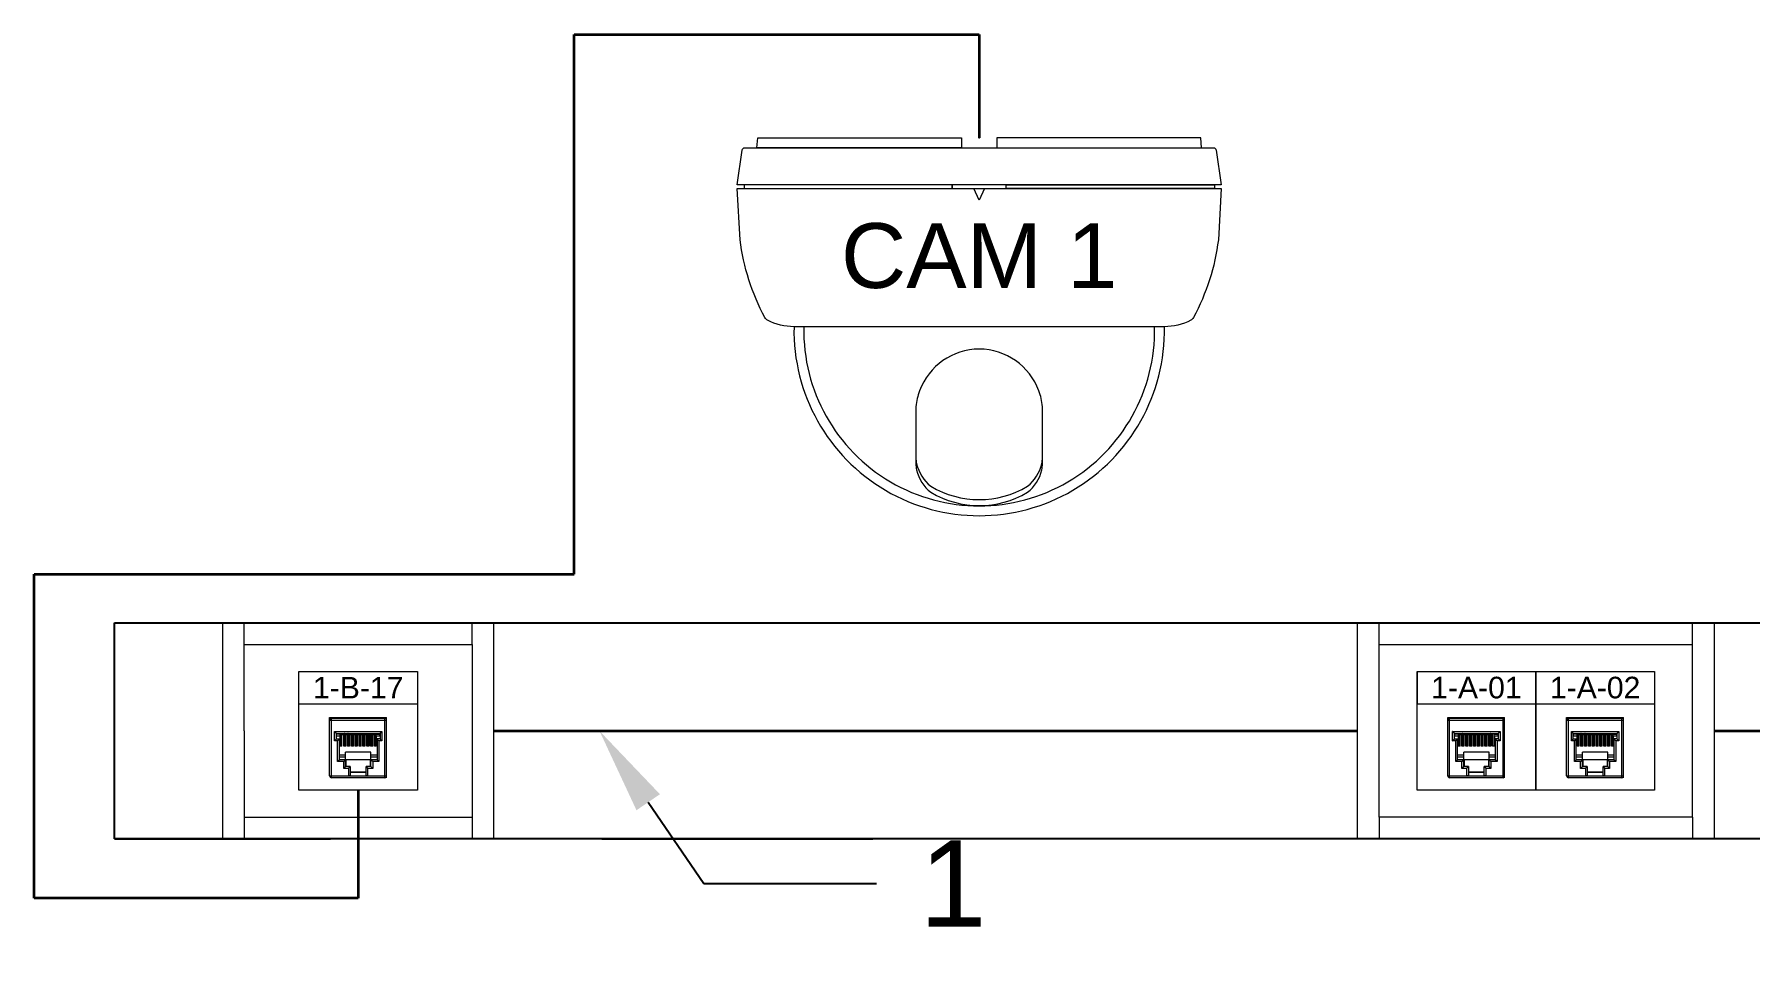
# Model space of a CAD drawing. Header units: millimetres. Extents: x 1256 to 2931, y 3298 to 3694.
# Drawn here: x 1863.4 to 1942.9, y 3520.9 to 3563.5 of the extents above; entities that cross this region are included whole.
import ezdxf
from ezdxf import colors
from ezdxf.entities.mleader import LeaderData, LeaderLine
from ezdxf.enums import TextEntityAlignment as Align
from ezdxf.math import Vec2, Vec3

# ---------------------------------------------------------------- set-up
doc = ezdxf.new("R2010")
doc.units = ezdxf.units.MM
doc.layers.get('0').update_dxf_attribs({"color": 250, "lineweight": 5})
for name, color, linetype, lineweight in [('(B) 1U - NVR', 250, 'Continuous', 5), ('001_Dark_1 10', 7, 'Continuous', 0), ('Cams', 1, 'Continuous', 35), ('Canales', 250, 'Continuous', 25), ('Directrius', 1, 'Continuous', 35), ('Recepció', 1, 'Continuous', 35), ('Roseta', 250, 'Continuous', 5)]:
    doc.layers.add(name, color=color, linetype=linetype, lineweight=lineweight)
doc.styles.get("Standard").update_dxf_attribs({"font": 'Arial.ttf'})
pattern_1 = [(45, (-115.0226, -110.148788), (-0.03132663, 0.03132663), [])]
pattern_2 = [(45, (-115.7926, -110.148788), (-0.03132663, 0.03132663), [])]
pattern_3 = [(45, (-110.2926, -110.148788), (-0.03132663, 0.03132663), [])]

# ---------------------------------------------------------------- blocks, each defined once
blk = doc.blocks.new('Roseta 2U - Legrand Mosaic Canal')
at = {"layer": 'Roseta'}
h = blk.add_hatch(dxfattribs=at)
h.set_pattern_fill('ANSI31', color=256, scale=0.013954, style=0)
h.set_pattern_definition(pattern_1)
h.paths.add_polyline_path([(5.698, 4.873), (5.639, 4.873), (5.623, 4.872), (5.623, 4.296), (5.698, 4.296)])
h = blk.add_hatch(dxfattribs=at)
h.set_pattern_fill('ANSI31', color=256, scale=0.013954, style=0)
h.set_pattern_definition(pattern_1)
h.paths.add_polyline_path([(5.875, 4.873), (5.813, 4.873), (5.801, 4.872), (5.801, 4.296), (5.875, 4.296)])
h.paths.add_polyline_path([(6.052, 4.873), (5.977, 4.873), (5.977, 4.296), (6.052, 4.296)])
h.paths.add_polyline_path([(6.23, 4.873), (6.155, 4.873), (6.155, 4.296), (6.23, 4.296)])
h.paths.add_polyline_path([(6.406, 4.873), (6.331, 4.873), (6.331, 4.296), (6.406, 4.296)])
h.paths.add_polyline_path([(6.509, 4.296), (6.584, 4.296), (6.584, 4.873), (6.509, 4.873)])
h.paths.add_polyline_path([(6.687, 4.296), (6.762, 4.296), (6.762, 4.873), (6.687, 4.873)])
h = blk.add_hatch(dxfattribs=at)
h.set_pattern_fill('ANSI31', color=256, scale=0.013954, style=0)
h.set_pattern_definition(pattern_1)
h.paths.add_polyline_path([(6.868, 4.296), (6.942, 4.296), (6.942, 4.873), (6.938, 4.873), (6.868, 4.873)])
for p, q in [((12.56, 10), (0, 10)), ((0, 10), (0, 0)), ((1, 9), (1, 10)), ((11.56, 9), (11.56, 10)), ((12.56, 0), (12.56, 10)), ((1, 5), (1, 9)), ((1, 9), (11.56, 9)), ((11.56, 9), (11.56, 1)), ((3.53, 7.75), (9.03, 7.75)), ((3.53, 2.25), (3.53, 7.75)), ((9.03, 7.75), (9.03, 2.25)), ((3.53, 6.25), (9.03, 6.25)), ((4.954, 5.619), (7.588, 5.619)), ((1, 5), (1, 0)), ((7.518, 2.829), (5.042, 2.829)), ((9.03, 2.25), (3.53, 2.25)), ((1, 1), (11.56, 1)), ((11.56, 1), (11.56, 0)), ((0, 0), (12.56, 0))]:
    blk.add_line(p, q, dxfattribs=at)
at = {"layer": 'Roseta', "linetype": 'Continuous'}
for p, q in [((4.954, 2.916), (4.954, 5.619)), ((5.042, 2.829), (5.042, 5.619)), ((5.042, 5.584), (7.518, 5.584)), ((7.518, 2.829), (7.518, 5.619)), ((7.588, 2.829), (7.588, 5.619)), ((4.954, 5.497), (7.588, 5.497)), ((5.181, 4.972), (7.379, 4.972)), ((5.181, 4.538), (5.181, 4.972)), ((5.268, 4.884), (7.292, 4.884)), ((5.268, 4.625), (5.268, 4.884)), ((5.268, 4.884), (5.268, 4.884)), ((5.268, 4.873), (7.292, 4.873)), ((5.268, 4.833), (5.277, 4.833)), ((5.277, 4.756), (5.277, 4.873)), ((5.452, 4.843), (5.277, 4.843)), ((5.452, 4.296), (5.452, 4.873)), ((5.46, 4.873), (5.46, 4.296)), ((5.527, 4.296), (5.527, 4.833)), ((5.527, 4.833), (5.609, 4.833)), ((5.609, 4.832), (5.527, 4.832)), ((5.609, 4.296), (5.609, 4.833)), ((5.617, 4.873), (5.617, 4.296)), ((5.623, 4.873), (5.623, 4.296)), ((5.639, 4.873), (5.623, 4.872)), ((5.698, 4.873), (5.698, 4.296)), ((5.705, 4.296), (5.705, 4.833)), ((5.705, 4.833), (5.787, 4.833)), ((5.787, 4.832), (5.705, 4.832)), ((5.787, 4.296), (5.787, 4.833)), ((5.795, 4.873), (5.795, 4.296)), ((5.801, 4.873), (5.801, 4.296)), ((5.813, 4.873), (5.801, 4.872)), ((5.875, 4.873), (5.875, 4.296)), ((5.883, 4.296), (5.883, 4.833)), ((5.883, 4.833), (5.965, 4.833)), ((5.965, 4.832), (5.883, 4.832)), ((5.965, 4.296), (5.965, 4.833)), ((5.974, 4.873), (5.974, 4.296)), ((5.977, 4.873), (5.977, 4.296)), ((6.052, 4.873), (6.052, 4.296)), ((6.061, 4.296), (6.061, 4.833)), ((6.061, 4.833), (6.143, 4.833)), ((6.143, 4.832), (6.061, 4.832)), ((6.143, 4.296), (6.143, 4.833)), ((6.152, 4.873), (6.152, 4.296)), ((6.155, 4.873), (6.155, 4.296)), ((6.23, 4.873), (6.23, 4.296)), ((6.239, 4.296), (6.239, 4.833)), ((6.239, 4.833), (6.321, 4.833)), ((6.321, 4.832), (6.239, 4.832)), ((6.321, 4.296), (6.321, 4.833)), ((6.331, 4.873), (6.331, 4.296)), ((6.406, 4.873), (6.406, 4.296)), ((6.407, 4.873), (6.407, 4.296)), ((6.417, 4.296), (6.417, 4.833)), ((6.417, 4.833), (6.499, 4.833)), ((6.499, 4.832), (6.417, 4.832)), ((6.499, 4.296), (6.499, 4.833)), ((6.509, 4.873), (6.509, 4.296)), ((6.584, 4.873), (6.584, 4.296)), ((6.585, 4.873), (6.585, 4.296)), ((6.595, 4.296), (6.595, 4.833)), ((6.595, 4.833), (6.677, 4.833)), ((6.677, 4.832), (6.595, 4.832)), ((6.677, 4.296), (6.677, 4.833)), ((6.687, 4.873), (6.687, 4.296)), ((6.762, 4.873), (6.762, 4.296)), ((6.766, 4.873), (6.766, 4.296)), ((6.773, 4.296), (6.773, 4.833)), ((6.773, 4.833), (6.855, 4.833)), ((6.855, 4.832), (6.773, 4.832)), ((6.855, 4.296), (6.855, 4.833)), ((6.868, 4.873), (6.868, 4.296)), ((6.942, 4.873), (6.938, 4.873)), ((6.942, 4.873), (6.942, 4.296)), ((6.942, 4.873), (6.942, 4.873)), ((6.946, 4.873), (6.946, 4.296)), ((6.951, 4.296), (6.951, 4.833)), ((6.951, 4.833), (7.033, 4.833)), ((7.033, 4.832), (6.951, 4.832)), ((7.033, 4.296), (7.033, 4.833)), ((7.1, 4.296), (7.1, 4.873)), ((7.108, 4.296), (7.108, 4.873)), ((7.108, 4.843), (7.283, 4.843)), ((7.283, 4.756), (7.283, 4.873)), ((7.292, 4.833), (7.283, 4.833)), ((7.292, 4.884), (7.292, 4.625)), ((7.292, 4.884), (7.292, 4.884)), ((7.379, 4.972), (7.379, 4.538)), ((5.321, 4.538), (5.181, 4.538)), ((5.268, 4.625), (5.443, 4.625)), ((5.452, 4.756), (5.277, 4.756)), ((5.321, 3.579), (5.321, 4.538)), ((5.408, 3.666), (5.408, 4.625)), ((5.443, 4.756), (5.443, 4.296)), ((5.527, 4.296), (5.443, 4.296)), ((5.705, 4.296), (5.609, 4.296)), ((5.696, 3.352), (5.696, 4.015)), ((6.864, 4.015), (5.696, 4.015)), ((5.883, 4.296), (5.787, 4.296)), ((6.061, 4.296), (5.965, 4.296)), ((6.239, 4.296), (6.143, 4.296)), ((6.417, 4.296), (6.321, 4.296)), ((6.595, 4.296), (6.499, 4.296)), ((6.773, 4.296), (6.677, 4.296)), ((6.951, 4.296), (6.855, 4.296)), ((6.864, 3.352), (6.864, 4.015)), ((7.117, 4.296), (7.033, 4.296)), ((7.283, 4.756), (7.108, 4.756)), ((7.117, 4.756), (7.117, 4.296)), ((7.292, 4.625), (7.117, 4.625)), ((7.152, 4.625), (7.152, 3.666)), ((7.379, 4.538), (7.239, 4.538)), ((7.239, 4.538), (7.239, 3.579)), ((5.608, 3.579), (5.321, 3.579)), ((5.696, 3.875), (5.408, 3.875)), ((5.696, 3.788), (5.408, 3.788)), ((7.152, 3.666), (5.408, 3.666)), ((5.608, 3.265), (5.608, 3.579)), ((5.827, 3.265), (5.608, 3.265)), ((5.914, 3.352), (5.696, 3.352)), ((5.699, 3.666), (5.699, 3.352)), ((5.708, 3.666), (5.708, 3.352)), ((5.827, 3.265), (5.827, 2.916)), ((5.914, 3.352), (5.914, 2.941)), ((6.646, 2.941), (6.646, 3.352)), ((6.864, 3.352), (6.646, 3.352)), ((6.733, 2.916), (6.733, 3.265)), ((6.952, 3.265), (6.733, 3.265)), ((6.852, 3.352), (6.852, 3.666)), ((6.861, 3.352), (6.861, 3.666)), ((7.152, 3.875), (6.864, 3.875)), ((7.152, 3.788), (6.864, 3.788)), ((6.952, 3.579), (6.952, 3.265)), ((7.239, 3.579), (6.952, 3.579)), ((4.954, 2.916), (7.588, 2.916)), ((5.914, 3.108), (6.646, 3.108)), ((5.914, 3.099), (6.646, 3.099)), ((5.914, 3.09), (6.646, 3.09))]:
    blk.add_line(p, q, dxfattribs=at)
for centre, start, end in [((5.042, 5.497), 90, 180), ((7.518, 5.497), 36.23422, 90), ((5.042, 2.916), 180, 270), ((7.518, 2.916), 270, 323.26635)]:
    blk.add_arc(centre, 0.0872, start, end, dxfattribs=at)
for points, start_tangent, end_tangent in [([(5.268, 4.884), (5.265, 4.888), (5.258, 4.895), (5.248, 4.905), (5.236, 4.917), (5.223, 4.93), (5.209, 4.943), (5.195, 4.958), (5.181, 4.972)], (-0.707107, 0.707107), (-0.707107, 0.707107)), ([(7.292, 4.884), (7.295, 4.888), (7.302, 4.895), (7.312, 4.905), (7.324, 4.917), (7.337, 4.93), (7.351, 4.943), (7.365, 4.958), (7.379, 4.972)], (0.707107, 0.707107), (0.707107, 0.707107)), ([(5.181, 4.538), (5.195, 4.552), (5.21, 4.566), (5.224, 4.58), (5.237, 4.594), (5.249, 4.606), (5.259, 4.615), (5.266, 4.622), (5.268, 4.625)], (0.707107, 0.707107), (0.707107, 0.707107)), ([(5.321, 4.538), (5.335, 4.552), (5.349, 4.566), (5.363, 4.58), (5.376, 4.594), (5.388, 4.606), (5.398, 4.615), (5.405, 4.622), (5.408, 4.625)], (0.707107, 0.707107), (0.707107, 0.707107)), ([(7.239, 4.538), (7.225, 4.552), (7.211, 4.566), (7.197, 4.58), (7.184, 4.594), (7.172, 4.606), (7.162, 4.615), (7.155, 4.622), (7.152, 4.625)], (-0.707107, 0.707107), (-0.707107, 0.707107)), ([(7.379, 4.538), (7.365, 4.552), (7.35, 4.566), (7.336, 4.58), (7.323, 4.594), (7.311, 4.606), (7.301, 4.615), (7.294, 4.622), (7.292, 4.625)], (-0.707107, 0.707107), (-0.707107, 0.707107)), ([(5.321, 3.579), (5.335, 3.593), (5.349, 3.607), (5.363, 3.621), (5.376, 3.634), (5.388, 3.646), (5.398, 3.656), (5.405, 3.663), (5.408, 3.666)], (0.707107, 0.707107), (0.707107, 0.707107)), ([(5.608, 3.579), (5.623, 3.593), (5.637, 3.607), (5.651, 3.621), (5.664, 3.634), (5.676, 3.646), (5.686, 3.656), (5.693, 3.663), (5.696, 3.666)], (0.707107, 0.707107), (0.707107, 0.707107)), ([(5.608, 3.265), (5.623, 3.279), (5.637, 3.293), (5.651, 3.307), (5.664, 3.32), (5.676, 3.332), (5.686, 3.342), (5.693, 3.349), (5.696, 3.352)], (0.707107, 0.707107), (0.707107, 0.707107)), ([(5.827, 3.265), (5.841, 3.279), (5.855, 3.293), (5.869, 3.307), (5.882, 3.32), (5.894, 3.332), (5.904, 3.342), (5.911, 3.349), (5.914, 3.352)], (0.707107, 0.707107), (0.707107, 0.707107)), ([(6.733, 3.265), (6.719, 3.279), (6.705, 3.293), (6.691, 3.307), (6.678, 3.32), (6.666, 3.332), (6.656, 3.342), (6.649, 3.349), (6.646, 3.352)], (-0.707107, 0.707107), (-0.707107, 0.707107)), ([(6.952, 3.579), (6.937, 3.593), (6.923, 3.607), (6.909, 3.621), (6.896, 3.634), (6.884, 3.646), (6.874, 3.656), (6.867, 3.663), (6.864, 3.666)], (-0.707107, 0.707107), (-0.707107, 0.707107)), ([(6.952, 3.265), (6.937, 3.279), (6.923, 3.293), (6.909, 3.307), (6.896, 3.32), (6.884, 3.332), (6.874, 3.342), (6.867, 3.349), (6.864, 3.352)], (-0.707107, 0.707107), (-0.707107, 0.707107)), ([(7.239, 3.579), (7.225, 3.593), (7.211, 3.607), (7.197, 3.621), (7.184, 3.634), (7.172, 3.646), (7.162, 3.656), (7.155, 3.663), (7.152, 3.666)], (-0.707107, 0.707107), (-0.707107, 0.707107)), ([(5.914, 2.941), (5.911, 2.935), (5.902, 2.928), (5.888, 2.923), (5.87, 2.919), (5.848, 2.917), (5.827, 2.916)], (0, -1), (-1, 0)), ([(6.733, 2.916), (6.712, 2.917), (6.69, 2.919), (6.672, 2.923), (6.658, 2.928), (6.649, 2.935), (6.646, 2.941)], (-1, 0), (0, 1))]:
    blk.add_spline(points, degree=3, dxfattribs=dict(at, start_tangent=start_tangent, end_tangent=end_tangent))
at = {"flags": 4}
blk.add_attdef('1-A-01', text='', height=1, dxfattribs=at).set_placement((6.28, 7), align=Align.MIDDLE_CENTER)
blk = doc.blocks.new('Roseta 4U - Legrand Mosaic Canal')
at = {"layer": 'Roseta'}
h = blk.add_hatch(dxfattribs=at)
h.set_pattern_fill('ANSI31', color=256, scale=0.013954, style=0)
h.set_pattern_definition(pattern_2)
h.paths.add_polyline_path([(4.928, 4.873), (4.869, 4.873), (4.853, 4.872), (4.853, 4.296), (4.928, 4.296)])
h = blk.add_hatch(dxfattribs=at)
h.set_pattern_fill('ANSI31', color=256, scale=0.013954, style=0)
h.set_pattern_definition(pattern_2)
h.paths.add_polyline_path([(5.105, 4.873), (5.043, 4.873), (5.031, 4.872), (5.031, 4.296), (5.105, 4.296)])
h.paths.add_polyline_path([(5.282, 4.873), (5.207, 4.873), (5.207, 4.296), (5.282, 4.296)])
h.paths.add_polyline_path([(5.46, 4.873), (5.385, 4.873), (5.385, 4.296), (5.46, 4.296)])
h.paths.add_polyline_path([(5.636, 4.873), (5.561, 4.873), (5.561, 4.296), (5.636, 4.296)])
h.paths.add_polyline_path([(5.739, 4.296), (5.814, 4.296), (5.814, 4.873), (5.739, 4.873)])
h.paths.add_polyline_path([(5.917, 4.296), (5.992, 4.296), (5.992, 4.873), (5.917, 4.873)])
h = blk.add_hatch(dxfattribs=at)
h.set_pattern_fill('ANSI31', color=256, scale=0.013954, style=0)
h.set_pattern_definition(pattern_2)
h.paths.add_polyline_path([(6.098, 4.296), (6.172, 4.296), (6.172, 4.873), (6.168, 4.873), (6.098, 4.873)])
h = blk.add_hatch(dxfattribs=at)
h.set_pattern_fill('ANSI31', color=256, scale=0.013954, style=0)
h.set_pattern_definition(pattern_3)
h.paths.add_polyline_path([(10.428, 4.873), (10.369, 4.873), (10.353, 4.872), (10.353, 4.296), (10.428, 4.296)])
h = blk.add_hatch(dxfattribs=at)
h.set_pattern_fill('ANSI31', color=256, scale=0.013954, style=0)
h.set_pattern_definition(pattern_3)
h.paths.add_polyline_path([(10.605, 4.873), (10.543, 4.873), (10.531, 4.872), (10.531, 4.296), (10.605, 4.296)])
h.paths.add_polyline_path([(10.782, 4.873), (10.707, 4.873), (10.707, 4.296), (10.782, 4.296)])
h.paths.add_polyline_path([(10.96, 4.873), (10.885, 4.873), (10.885, 4.296), (10.96, 4.296)])
h.paths.add_polyline_path([(11.136, 4.873), (11.061, 4.873), (11.061, 4.296), (11.136, 4.296)])
h.paths.add_polyline_path([(11.239, 4.296), (11.314, 4.296), (11.314, 4.873), (11.239, 4.873)])
h.paths.add_polyline_path([(11.417, 4.296), (11.492, 4.296), (11.492, 4.873), (11.417, 4.873)])
h = blk.add_hatch(dxfattribs=at)
h.set_pattern_fill('ANSI31', color=256, scale=0.013954, style=0)
h.set_pattern_definition(pattern_3)
h.paths.add_polyline_path([(11.598, 4.296), (11.672, 4.296), (11.672, 4.873), (11.668, 4.873), (11.598, 4.873)])
for p, q in [((0, 10), (16.52, 10)), ((0, 0), (0, 10)), ((1, 1), (1, 10)), ((15.52, 1), (15.52, 10)), ((16.52, 10), (16.52, 0)), ((1, 9), (15.52, 9)), ((2.76, 7.75), (8.26, 7.75)), ((2.76, 2.25), (2.76, 7.75)), ((2.76, 7.75), (2.76, 6.25)), ((8.26, 7.75), (8.26, 2.25)), ((8.26, 7.75), (13.76, 7.75)), ((8.26, 2.25), (8.26, 7.75)), ((8.26, 2.25), (8.26, 7.75)), ((13.76, 7.75), (13.76, 2.25)), ((2.76, 6.25), (13.76, 6.25)), ((4.184, 5.619), (6.818, 5.619)), ((9.684, 5.619), (12.318, 5.619)), ((6.748, 2.829), (4.272, 2.829)), ((12.248, 2.829), (9.772, 2.829)), ((8.26, 2.25), (2.76, 2.25)), ((13.76, 2.25), (8.26, 2.25)), ((15.52, 1), (1, 1)), ((1, 1), (1, 0)), ((15.52, 1), (15.52, 0)), ((16.52, 0), (0, 0))]:
    blk.add_line(p, q, dxfattribs=at)
at = {"layer": 'Roseta', "linetype": 'Continuous'}
for p, q in [((4.184, 2.916), (4.184, 5.619)), ((4.272, 2.829), (4.272, 5.619)), ((4.272, 5.584), (6.748, 5.584)), ((6.748, 2.829), (6.748, 5.619)), ((6.818, 2.829), (6.818, 5.619)), ((9.684, 2.916), (9.684, 5.619)), ((9.772, 2.829), (9.772, 5.619)), ((9.772, 5.584), (12.248, 5.584)), ((12.248, 2.829), (12.248, 5.619)), ((12.318, 2.829), (12.318, 5.619)), ((4.184, 5.497), (6.818, 5.497)), ((4.411, 4.972), (6.609, 4.972)), ((4.411, 4.538), (4.411, 4.972)), ((4.498, 4.884), (6.522, 4.884)), ((4.498, 4.625), (4.498, 4.884)), ((4.498, 4.884), (4.498, 4.884)), ((4.498, 4.873), (6.522, 4.873)), ((4.498, 4.833), (4.507, 4.833)), ((4.507, 4.756), (4.507, 4.873)), ((4.682, 4.843), (4.507, 4.843)), ((4.682, 4.296), (4.682, 4.873)), ((4.69, 4.873), (4.69, 4.296)), ((4.757, 4.296), (4.757, 4.833)), ((4.757, 4.833), (4.839, 4.833)), ((4.839, 4.832), (4.757, 4.832)), ((4.839, 4.296), (4.839, 4.833)), ((4.847, 4.873), (4.847, 4.296)), ((4.853, 4.873), (4.853, 4.296)), ((4.869, 4.873), (4.853, 4.872)), ((4.928, 4.873), (4.928, 4.296)), ((4.935, 4.296), (4.935, 4.833)), ((4.935, 4.833), (5.017, 4.833)), ((5.017, 4.832), (4.935, 4.832)), ((5.017, 4.296), (5.017, 4.833)), ((5.025, 4.873), (5.025, 4.296)), ((5.031, 4.873), (5.031, 4.296)), ((5.043, 4.873), (5.031, 4.872)), ((5.105, 4.873), (5.105, 4.296)), ((5.113, 4.296), (5.113, 4.833)), ((5.113, 4.833), (5.195, 4.833)), ((5.195, 4.832), (5.113, 4.832)), ((5.195, 4.296), (5.195, 4.833)), ((5.204, 4.873), (5.204, 4.296)), ((5.207, 4.873), (5.207, 4.296)), ((5.282, 4.873), (5.282, 4.296)), ((5.291, 4.296), (5.291, 4.833)), ((5.291, 4.833), (5.373, 4.833)), ((5.373, 4.832), (5.291, 4.832)), ((5.373, 4.296), (5.373, 4.833)), ((5.382, 4.873), (5.382, 4.296)), ((5.385, 4.873), (5.385, 4.296)), ((5.46, 4.873), (5.46, 4.296)), ((5.469, 4.296), (5.469, 4.833)), ((5.469, 4.833), (5.551, 4.833)), ((5.551, 4.832), (5.469, 4.832)), ((5.551, 4.296), (5.551, 4.833)), ((5.561, 4.873), (5.561, 4.296)), ((5.636, 4.873), (5.636, 4.296)), ((5.637, 4.873), (5.637, 4.296)), ((5.647, 4.296), (5.647, 4.833)), ((5.647, 4.833), (5.729, 4.833)), ((5.729, 4.832), (5.647, 4.832)), ((5.729, 4.296), (5.729, 4.833)), ((5.739, 4.873), (5.739, 4.296)), ((5.814, 4.873), (5.814, 4.296)), ((5.815, 4.873), (5.815, 4.296)), ((5.825, 4.296), (5.825, 4.833)), ((5.825, 4.833), (5.907, 4.833)), ((5.907, 4.832), (5.825, 4.832)), ((5.907, 4.296), (5.907, 4.833)), ((5.917, 4.873), (5.917, 4.296)), ((5.992, 4.873), (5.992, 4.296)), ((5.996, 4.873), (5.996, 4.296)), ((6.003, 4.296), (6.003, 4.833)), ((6.003, 4.833), (6.085, 4.833)), ((6.085, 4.832), (6.003, 4.832)), ((6.085, 4.296), (6.085, 4.833)), ((6.098, 4.873), (6.098, 4.296)), ((6.172, 4.873), (6.168, 4.873)), ((6.172, 4.873), (6.172, 4.296)), ((6.172, 4.873), (6.172, 4.873)), ((6.176, 4.873), (6.176, 4.296)), ((6.181, 4.296), (6.181, 4.833)), ((6.181, 4.833), (6.263, 4.833)), ((6.263, 4.832), (6.181, 4.832)), ((6.263, 4.296), (6.263, 4.833)), ((6.33, 4.296), (6.33, 4.873)), ((6.338, 4.296), (6.338, 4.873)), ((6.338, 4.843), (6.513, 4.843)), ((6.513, 4.756), (6.513, 4.873)), ((6.522, 4.833), (6.513, 4.833)), ((6.522, 4.884), (6.522, 4.625)), ((6.522, 4.884), (6.522, 4.884)), ((6.609, 4.972), (6.609, 4.538)), ((9.684, 5.497), (12.318, 5.497)), ((9.911, 4.972), (12.109, 4.972)), ((9.911, 4.538), (9.911, 4.972)), ((9.998, 4.884), (12.022, 4.884)), ((9.998, 4.625), (9.998, 4.884)), ((9.998, 4.884), (9.998, 4.884)), ((9.998, 4.873), (12.022, 4.873)), ((9.998, 4.833), (10.007, 4.833)), ((10.007, 4.756), (10.007, 4.873)), ((10.182, 4.843), (10.007, 4.843)), ((10.182, 4.296), (10.182, 4.873)), ((10.19, 4.873), (10.19, 4.296)), ((10.257, 4.296), (10.257, 4.833)), ((10.257, 4.833), (10.339, 4.833)), ((10.339, 4.832), (10.257, 4.832)), ((10.339, 4.296), (10.339, 4.833)), ((10.347, 4.873), (10.347, 4.296)), ((10.353, 4.873), (10.353, 4.296)), ((10.369, 4.873), (10.353, 4.872)), ((10.428, 4.873), (10.428, 4.296)), ((10.435, 4.296), (10.435, 4.833)), ((10.435, 4.833), (10.517, 4.833)), ((10.517, 4.832), (10.435, 4.832)), ((10.517, 4.296), (10.517, 4.833)), ((10.525, 4.873), (10.525, 4.296)), ((10.531, 4.873), (10.531, 4.296)), ((10.543, 4.873), (10.531, 4.872)), ((10.605, 4.873), (10.605, 4.296)), ((10.613, 4.296), (10.613, 4.833)), ((10.613, 4.833), (10.695, 4.833)), ((10.695, 4.832), (10.613, 4.832)), ((10.695, 4.296), (10.695, 4.833)), ((10.704, 4.873), (10.704, 4.296)), ((10.707, 4.873), (10.707, 4.296)), ((10.782, 4.873), (10.782, 4.296)), ((10.791, 4.296), (10.791, 4.833)), ((10.791, 4.833), (10.873, 4.833)), ((10.873, 4.832), (10.791, 4.832)), ((10.873, 4.296), (10.873, 4.833)), ((10.882, 4.873), (10.882, 4.296)), ((10.885, 4.873), (10.885, 4.296)), ((10.96, 4.873), (10.96, 4.296)), ((10.969, 4.296), (10.969, 4.833)), ((10.969, 4.833), (11.051, 4.833)), ((11.051, 4.832), (10.969, 4.832)), ((11.051, 4.296), (11.051, 4.833)), ((11.061, 4.873), (11.061, 4.296)), ((11.136, 4.873), (11.136, 4.296)), ((11.137, 4.873), (11.137, 4.296)), ((11.147, 4.296), (11.147, 4.833)), ((11.147, 4.833), (11.229, 4.833)), ((11.229, 4.832), (11.147, 4.832)), ((11.229, 4.296), (11.229, 4.833)), ((11.239, 4.873), (11.239, 4.296)), ((11.314, 4.873), (11.314, 4.296)), ((11.315, 4.873), (11.315, 4.296)), ((11.325, 4.296), (11.325, 4.833)), ((11.325, 4.833), (11.407, 4.833)), ((11.407, 4.832), (11.325, 4.832)), ((11.407, 4.296), (11.407, 4.833)), ((11.417, 4.873), (11.417, 4.296)), ((11.492, 4.873), (11.492, 4.296)), ((11.496, 4.873), (11.496, 4.296)), ((11.503, 4.296), (11.503, 4.833)), ((11.503, 4.833), (11.585, 4.833)), ((11.585, 4.832), (11.503, 4.832)), ((11.585, 4.296), (11.585, 4.833)), ((11.598, 4.873), (11.598, 4.296)), ((11.672, 4.873), (11.668, 4.873)), ((11.672, 4.873), (11.672, 4.296)), ((11.672, 4.873), (11.672, 4.873)), ((11.676, 4.873), (11.676, 4.296)), ((11.681, 4.296), (11.681, 4.833)), ((11.681, 4.833), (11.763, 4.833)), ((11.763, 4.832), (11.681, 4.832)), ((11.763, 4.296), (11.763, 4.833)), ((11.83, 4.296), (11.83, 4.873)), ((11.838, 4.296), (11.838, 4.873)), ((11.838, 4.843), (12.013, 4.843)), ((12.013, 4.756), (12.013, 4.873)), ((12.022, 4.833), (12.013, 4.833)), ((12.022, 4.884), (12.022, 4.625)), ((12.022, 4.884), (12.022, 4.884)), ((12.109, 4.972), (12.109, 4.538)), ((4.551, 4.538), (4.411, 4.538)), ((4.498, 4.625), (4.673, 4.625)), ((4.682, 4.756), (4.507, 4.756)), ((4.551, 3.579), (4.551, 4.538)), ((4.638, 3.666), (4.638, 4.625)), ((4.673, 4.756), (4.673, 4.296)), ((4.757, 4.296), (4.673, 4.296)), ((4.935, 4.296), (4.839, 4.296)), ((4.926, 3.352), (4.926, 4.015)), ((6.094, 4.015), (4.926, 4.015)), ((5.113, 4.296), (5.017, 4.296)), ((5.291, 4.296), (5.195, 4.296)), ((5.469, 4.296), (5.373, 4.296)), ((5.647, 4.296), (5.551, 4.296)), ((5.825, 4.296), (5.729, 4.296)), ((6.003, 4.296), (5.907, 4.296)), ((6.181, 4.296), (6.085, 4.296)), ((6.094, 3.352), (6.094, 4.015)), ((6.347, 4.296), (6.263, 4.296)), ((6.513, 4.756), (6.338, 4.756)), ((6.347, 4.756), (6.347, 4.296)), ((6.522, 4.625), (6.347, 4.625)), ((6.382, 4.625), (6.382, 3.666)), ((6.609, 4.538), (6.469, 4.538)), ((6.469, 4.538), (6.469, 3.579)), ((10.051, 4.538), (9.911, 4.538)), ((9.998, 4.625), (10.173, 4.625)), ((10.182, 4.756), (10.007, 4.756)), ((10.051, 3.579), (10.051, 4.538)), ((10.138, 3.666), (10.138, 4.625)), ((10.173, 4.756), (10.173, 4.296)), ((10.257, 4.296), (10.173, 4.296)), ((10.435, 4.296), (10.339, 4.296)), ((10.426, 3.352), (10.426, 4.015)), ((11.594, 4.015), (10.426, 4.015)), ((10.613, 4.296), (10.517, 4.296)), ((10.791, 4.296), (10.695, 4.296)), ((10.969, 4.296), (10.873, 4.296)), ((11.147, 4.296), (11.051, 4.296)), ((11.325, 4.296), (11.229, 4.296)), ((11.503, 4.296), (11.407, 4.296)), ((11.681, 4.296), (11.585, 4.296)), ((11.594, 3.352), (11.594, 4.015)), ((11.847, 4.296), (11.763, 4.296)), ((12.013, 4.756), (11.838, 4.756)), ((11.847, 4.756), (11.847, 4.296)), ((12.022, 4.625), (11.847, 4.625)), ((11.882, 4.625), (11.882, 3.666)), ((12.109, 4.538), (11.969, 4.538)), ((11.969, 4.538), (11.969, 3.579)), ((4.838, 3.579), (4.551, 3.579)), ((4.926, 3.875), (4.638, 3.875)), ((4.926, 3.788), (4.638, 3.788)), ((6.382, 3.666), (4.638, 3.666)), ((4.838, 3.265), (4.838, 3.579)), ((5.057, 3.265), (4.838, 3.265)), ((5.144, 3.352), (4.926, 3.352)), ((4.929, 3.666), (4.929, 3.352)), ((4.938, 3.666), (4.938, 3.352)), ((5.057, 3.265), (5.057, 2.916)), ((5.144, 3.352), (5.144, 2.941)), ((5.876, 2.941), (5.876, 3.352)), ((6.094, 3.352), (5.876, 3.352)), ((5.963, 2.916), (5.963, 3.265)), ((6.182, 3.265), (5.963, 3.265)), ((6.082, 3.352), (6.082, 3.666)), ((6.091, 3.352), (6.091, 3.666)), ((6.382, 3.875), (6.094, 3.875)), ((6.382, 3.788), (6.094, 3.788)), ((6.182, 3.579), (6.182, 3.265)), ((6.469, 3.579), (6.182, 3.579)), ((10.338, 3.579), (10.051, 3.579)), ((10.426, 3.875), (10.138, 3.875)), ((10.426, 3.788), (10.138, 3.788)), ((11.882, 3.666), (10.138, 3.666)), ((10.338, 3.265), (10.338, 3.579)), ((10.557, 3.265), (10.338, 3.265)), ((10.644, 3.352), (10.426, 3.352)), ((10.429, 3.666), (10.429, 3.352)), ((10.438, 3.666), (10.438, 3.352)), ((10.557, 3.265), (10.557, 2.916)), ((10.644, 3.352), (10.644, 2.941)), ((11.376, 2.941), (11.376, 3.352)), ((11.594, 3.352), (11.376, 3.352)), ((11.463, 2.916), (11.463, 3.265)), ((11.682, 3.265), (11.463, 3.265)), ((11.582, 3.352), (11.582, 3.666)), ((11.591, 3.352), (11.591, 3.666)), ((11.882, 3.875), (11.594, 3.875)), ((11.882, 3.788), (11.594, 3.788)), ((11.682, 3.579), (11.682, 3.265)), ((11.969, 3.579), (11.682, 3.579)), ((4.184, 2.916), (6.818, 2.916)), ((5.144, 3.108), (5.876, 3.108)), ((5.144, 3.099), (5.876, 3.099)), ((5.144, 3.09), (5.876, 3.09)), ((9.684, 2.916), (12.318, 2.916)), ((10.644, 3.108), (11.376, 3.108)), ((10.644, 3.099), (11.376, 3.099)), ((10.644, 3.09), (11.376, 3.09))]:
    blk.add_line(p, q, dxfattribs=at)
for centre, start, end in [((4.272, 5.497), 90, 180), ((6.748, 5.497), 36.23422, 90), ((9.772, 5.497), 90, 180), ((12.248, 5.497), 36.23422, 90), ((4.272, 2.916), 180, 270), ((6.748, 2.916), 270, 323.26635), ((9.772, 2.916), 180, 270), ((12.248, 2.916), 270, 323.26635)]:
    blk.add_arc(centre, 0.0872, start, end, dxfattribs=at)
for points, start_tangent, end_tangent in [([(4.498, 4.884), (4.495, 4.888), (4.488, 4.895), (4.478, 4.905), (4.466, 4.917), (4.453, 4.93), (4.439, 4.943), (4.425, 4.958), (4.411, 4.972)], (-0.707107, 0.707107), (-0.707107, 0.707107)), ([(6.522, 4.884), (6.525, 4.888), (6.532, 4.895), (6.542, 4.905), (6.554, 4.917), (6.567, 4.93), (6.581, 4.943), (6.595, 4.958), (6.609, 4.972)], (0.707107, 0.707107), (0.707107, 0.707107)), ([(9.998, 4.884), (9.995, 4.888), (9.988, 4.895), (9.978, 4.905), (9.966, 4.917), (9.953, 4.93), (9.939, 4.943), (9.925, 4.958), (9.911, 4.972)], (-0.707107, 0.707107), (-0.707107, 0.707107)), ([(12.022, 4.884), (12.025, 4.888), (12.032, 4.895), (12.042, 4.905), (12.054, 4.917), (12.067, 4.93), (12.081, 4.943), (12.095, 4.958), (12.109, 4.972)], (0.707107, 0.707107), (0.707107, 0.707107)), ([(4.411, 4.538), (4.425, 4.552), (4.44, 4.566), (4.454, 4.58), (4.467, 4.594), (4.479, 4.606), (4.489, 4.615), (4.496, 4.622), (4.498, 4.625)], (0.707107, 0.707107), (0.707107, 0.707107)), ([(4.551, 4.538), (4.565, 4.552), (4.579, 4.566), (4.593, 4.58), (4.606, 4.594), (4.618, 4.606), (4.628, 4.615), (4.635, 4.622), (4.638, 4.625)], (0.707107, 0.707107), (0.707107, 0.707107)), ([(6.469, 4.538), (6.455, 4.552), (6.441, 4.566), (6.427, 4.58), (6.414, 4.594), (6.402, 4.606), (6.392, 4.615), (6.385, 4.622), (6.382, 4.625)], (-0.707107, 0.707107), (-0.707107, 0.707107)), ([(6.609, 4.538), (6.595, 4.552), (6.58, 4.566), (6.566, 4.58), (6.553, 4.594), (6.541, 4.606), (6.531, 4.615), (6.524, 4.622), (6.522, 4.625)], (-0.707107, 0.707107), (-0.707107, 0.707107)), ([(9.911, 4.538), (9.925, 4.552), (9.94, 4.566), (9.954, 4.58), (9.967, 4.594), (9.979, 4.606), (9.989, 4.615), (9.996, 4.622), (9.998, 4.625)], (0.707107, 0.707107), (0.707107, 0.707107)), ([(10.051, 4.538), (10.065, 4.552), (10.079, 4.566), (10.093, 4.58), (10.106, 4.594), (10.118, 4.606), (10.128, 4.615), (10.135, 4.622), (10.138, 4.625)], (0.707107, 0.707107), (0.707107, 0.707107)), ([(11.969, 4.538), (11.955, 4.552), (11.941, 4.566), (11.927, 4.58), (11.914, 4.594), (11.902, 4.606), (11.892, 4.615), (11.885, 4.622), (11.882, 4.625)], (-0.707107, 0.707107), (-0.707107, 0.707107)), ([(12.109, 4.538), (12.095, 4.552), (12.08, 4.566), (12.066, 4.58), (12.053, 4.594), (12.041, 4.606), (12.031, 4.615), (12.024, 4.622), (12.022, 4.625)], (-0.707107, 0.707107), (-0.707107, 0.707107)), ([(4.551, 3.579), (4.565, 3.593), (4.579, 3.607), (4.593, 3.621), (4.606, 3.634), (4.618, 3.646), (4.628, 3.656), (4.635, 3.663), (4.638, 3.666)], (0.707107, 0.707107), (0.707107, 0.707107)), ([(4.838, 3.579), (4.853, 3.593), (4.867, 3.607), (4.881, 3.621), (4.894, 3.634), (4.906, 3.646), (4.916, 3.656), (4.923, 3.663), (4.926, 3.666)], (0.707107, 0.707107), (0.707107, 0.707107)), ([(4.838, 3.265), (4.853, 3.279), (4.867, 3.293), (4.881, 3.307), (4.894, 3.32), (4.906, 3.332), (4.916, 3.342), (4.923, 3.349), (4.926, 3.352)], (0.707107, 0.707107), (0.707107, 0.707107)), ([(5.057, 3.265), (5.071, 3.279), (5.085, 3.293), (5.099, 3.307), (5.112, 3.32), (5.124, 3.332), (5.134, 3.342), (5.141, 3.349), (5.144, 3.352)], (0.707107, 0.707107), (0.707107, 0.707107)), ([(5.963, 3.265), (5.949, 3.279), (5.935, 3.293), (5.921, 3.307), (5.908, 3.32), (5.896, 3.332), (5.886, 3.342), (5.879, 3.349), (5.876, 3.352)], (-0.707107, 0.707107), (-0.707107, 0.707107)), ([(6.182, 3.579), (6.167, 3.593), (6.153, 3.607), (6.139, 3.621), (6.126, 3.634), (6.114, 3.646), (6.104, 3.656), (6.097, 3.663), (6.094, 3.666)], (-0.707107, 0.707107), (-0.707107, 0.707107)), ([(6.182, 3.265), (6.167, 3.279), (6.153, 3.293), (6.139, 3.307), (6.126, 3.32), (6.114, 3.332), (6.104, 3.342), (6.097, 3.349), (6.094, 3.352)], (-0.707107, 0.707107), (-0.707107, 0.707107)), ([(6.469, 3.579), (6.455, 3.593), (6.441, 3.607), (6.427, 3.621), (6.414, 3.634), (6.402, 3.646), (6.392, 3.656), (6.385, 3.663), (6.382, 3.666)], (-0.707107, 0.707107), (-0.707107, 0.707107)), ([(10.051, 3.579), (10.065, 3.593), (10.079, 3.607), (10.093, 3.621), (10.106, 3.634), (10.118, 3.646), (10.128, 3.656), (10.135, 3.663), (10.138, 3.666)], (0.707107, 0.707107), (0.707107, 0.707107)), ([(10.338, 3.579), (10.353, 3.593), (10.367, 3.607), (10.381, 3.621), (10.394, 3.634), (10.406, 3.646), (10.416, 3.656), (10.423, 3.663), (10.426, 3.666)], (0.707107, 0.707107), (0.707107, 0.707107)), ([(10.338, 3.265), (10.353, 3.279), (10.367, 3.293), (10.381, 3.307), (10.394, 3.32), (10.406, 3.332), (10.416, 3.342), (10.423, 3.349), (10.426, 3.352)], (0.707107, 0.707107), (0.707107, 0.707107)), ([(10.557, 3.265), (10.571, 3.279), (10.585, 3.293), (10.599, 3.307), (10.612, 3.32), (10.624, 3.332), (10.634, 3.342), (10.641, 3.349), (10.644, 3.352)], (0.707107, 0.707107), (0.707107, 0.707107)), ([(11.463, 3.265), (11.449, 3.279), (11.435, 3.293), (11.421, 3.307), (11.408, 3.32), (11.396, 3.332), (11.386, 3.342), (11.379, 3.349), (11.376, 3.352)], (-0.707107, 0.707107), (-0.707107, 0.707107)), ([(11.682, 3.579), (11.667, 3.593), (11.653, 3.607), (11.639, 3.621), (11.626, 3.634), (11.614, 3.646), (11.604, 3.656), (11.597, 3.663), (11.594, 3.666)], (-0.707107, 0.707107), (-0.707107, 0.707107)), ([(11.682, 3.265), (11.667, 3.279), (11.653, 3.293), (11.639, 3.307), (11.626, 3.32), (11.614, 3.332), (11.604, 3.342), (11.597, 3.349), (11.594, 3.352)], (-0.707107, 0.707107), (-0.707107, 0.707107)), ([(11.969, 3.579), (11.955, 3.593), (11.941, 3.607), (11.927, 3.621), (11.914, 3.634), (11.902, 3.646), (11.892, 3.656), (11.885, 3.663), (11.882, 3.666)], (-0.707107, 0.707107), (-0.707107, 0.707107)), ([(5.144, 2.941), (5.141, 2.935), (5.132, 2.928), (5.118, 2.923), (5.1, 2.919), (5.078, 2.917), (5.057, 2.916)], (0, -1), (-1, 0)), ([(5.963, 2.916), (5.942, 2.917), (5.92, 2.919), (5.902, 2.923), (5.888, 2.928), (5.879, 2.935), (5.876, 2.941)], (-1, 0), (0, 1)), ([(10.644, 2.941), (10.641, 2.935), (10.632, 2.928), (10.618, 2.923), (10.6, 2.919), (10.578, 2.917), (10.557, 2.916)], (0, -1), (-1, 0)), ([(11.463, 2.916), (11.442, 2.917), (11.42, 2.919), (11.402, 2.923), (11.388, 2.928), (11.379, 2.935), (11.376, 2.941)], (-1, 0), (0, 1))]:
    blk.add_spline(points, degree=3, dxfattribs=dict(at, start_tangent=start_tangent, end_tangent=end_tangent))
at = {"layer": 'Roseta', "char_height": 1, "attachment_point": 5}
for s, insert in [('1-A-01', (5.51, 6.999)), ('1-A-02', (11.01, 6.999))]:
    blk.add_mtext_dynamic_manual_height_columns(s, width=5.5, gutter_width=12.5, heights=[1.5], dxfattribs=dict(at, insert=insert))

msp = doc.modelspace()

# ---------------------------------------------------------------- linework, layer by layer
at = {"layer": '(B) 1U - NVR'}
for p, q in [((1889.664, 3536.239), (1877.104, 3536.239)), ((1889.664, 3536.239), (1902.224, 3536.239)), ((1877.104, 3526.239), (1889.664, 3526.239))]:
    msp.add_line(p, q, dxfattribs=at)
at = {"layer": '001_Dark_1 10'}
for points in [[(1895.944, 3556.523), (1896.17, 3558.126, -0.373885), (1896.299, 3558.239), (1917.993, 3558.239, -0.373885), (1918.122, 3558.126), (1918.348, 3556.523)], [(1918.348, 3556.35), (1918.223, 3553.98, -0.09279), (1917.068, 3550.374, -0.1504), (1916.945, 3550.252, -0.118988), (1915.723, 3549.951), (1898.569, 3549.951, -0.118988), (1897.347, 3550.252, -0.1504), (1897.223, 3550.374, -0.09279), (1896.069, 3553.98), (1895.944, 3556.35)], [(1898.569, 3549.951, 1.02), (1915.723, 3549.951)], [(1904.215, 3543.883, 0.057517), (1904.247, 3543.606, 0.1735), (1904.911, 3542.567, 0.276322), (1909.381, 3542.567, 0.1735), (1910.045, 3543.606, 0.057517), (1910.077, 3543.883), (1910.077, 3546.25, 0.075804), (1909.905, 3546.982, 0.700635), (1904.387, 3546.982, 0.075804), (1904.215, 3546.25)]]:
    msp.add_lwpolyline(points, format="xyb", close=True, dxfattribs=at)
for points in [[(1896.847, 3558.239), (1896.887, 3558.7), (1906.323, 3558.7), (1906.323, 3558.239)], [(1917.445, 3558.239), (1917.405, 3558.7), (1907.969, 3558.7), (1907.969, 3558.239)], [(1896.254, 3556.35), (1905.895, 3556.35), (1905.895, 3556.523), (1896.254, 3556.523)], [(1908.397, 3556.35), (1908.397, 3556.523), (1905.895, 3556.523), (1905.895, 3556.35)], [(1918.038, 3556.35), (1908.397, 3556.35), (1908.397, 3556.523), (1918.038, 3556.523)], [(1907.399, 3556.35), (1907.146, 3555.807), (1906.893, 3556.35)]]:
    msp.add_lwpolyline(points, close=True, dxfattribs=at)
msp.add_lwpolyline([(1904.215, 3543.883), (1904.215, 3543.601, 0.057517), (1904.247, 3543.324, 0.1735), (1904.911, 3542.285, 0.276322), (1909.381, 3542.285, 0.1735), (1910.045, 3543.324, 0.057517), (1910.077, 3543.601), (1910.077, 3543.883)], format="xyb", dxfattribs=at)
msp.add_arc((1907.146, 3549.781), 8.125, 178.86547, 1.13453, dxfattribs=at)
msp.add_point((1907.146, 3558.7), dxfattribs=at)
at = {"layer": 'Cams'}
for p, q in [((1888.384, 3538.489), (1888.384, 3563.489)), ((1888.384, 3563.489), (1907.146, 3563.489)), ((1907.146, 3563.489), (1907.146, 3558.7)), ((1863.384, 3523.489), (1863.384, 3538.489)), ((1863.384, 3538.489), (1888.384, 3538.489)), ((1878.384, 3528.489), (1878.384, 3523.489)), ((1878.384, 3523.489), (1863.384, 3523.489))]:
    msp.add_line(p, q, dxfattribs=at)
at = {"layer": 'Canales'}
for p, q in [((1867.104, 3526.239), (1867.104, 3536.239)), ((1867.104, 3536.239), (2012.104, 3536.239)), ((2002.104, 3526.239), (1867.104, 3526.239)), ((1867.104, 3526.239), (1877.104, 3526.239)), ((1889.664, 3526.239), (1902.224, 3526.239))]:
    msp.add_line(p, q, dxfattribs=at)
at = {"layer": 'Recepció'}
for p, q in [((1884.664, 3531.239), (1924.664, 3531.239)), ((1941.184, 3531.239), (1981.184, 3531.239))]:
    msp.add_line(p, q, dxfattribs=at)

# ---------------------------------------------------------------- block references
at = {"layer": '(B) 1U - NVR'}
for name, p in [('Roseta 2U - Legrand Mosaic Canal', (1872.104, 3526.239)), ('Roseta 4U - Legrand Mosaic Canal', (1924.664, 3526.239))]:
    msp.add_blockref(name, p, dxfattribs=at)
at = {"layer": 'Roseta'}
ref = msp.add_blockref('Roseta 2U - Legrand Mosaic Canal', (1872.104, 3526.239), dxfattribs=at)
ref.add_attrib('1-A-01', '1-B-17', dxfattribs={"layer": '0', "height": 1}).set_placement((1878.384, 3533.239), align=Align.MIDDLE_CENTER)

# ---------------------------------------------------------------- texts
at = {"insert": (1907.146, 3553.225), "char_height": 3, "attachment_point": 5}
msp.add_mtext_dynamic_manual_height_columns('CAM 1 ', width=14.6482, gutter_width=5, heights=[0], dxfattribs=at)

# ---------------------------------------------------------------- leaders
at = {"layer": 'Directrius'}
ml = msp.add_multileader_mtext('Standard', dxfattribs=at)
ml.set_content('1', color=256)
ml.set_leader_properties()
ml.build(insert=Vec2(0, 0))
ctx = ml.context
ctx.base_point, ctx.plane_origin = Vec3(1902.386, 3524.174), Vec3(1889.56, 3531.239)
notes = []
notes.append((ctx, [(0, (1, 1, 0), (1894.386, 3524.174), (1, 0), 8, [(0, [(1889.56, 3531.239)], 0, [])])]))
ctx.mtext.insert, ctx.mtext.flow_direction = Vec3(1904.386, 3526.174), 5
for ctx, leaders in notes:
    for number, flags, end, landing, length, lines in leaders:
        leader = LeaderData()
        leader.index, (leader.has_last_leader_line, leader.has_dogleg_vector, leader.attachment_direction) = number, flags
        leader.last_leader_point, leader.dogleg_vector, leader.dogleg_length = Vec3(end), Vec3(landing), length
        for number, points, colour, breaks in lines:
            line = LeaderLine()
            line.index, line.vertices, line.color, line.breaks = number, Vec3.list(points), colors.encode_raw_color(colour), breaks
            leader.lines.append(line)
        ctx.leaders.append(leader)

doc.saveas('drawing.dxf')
